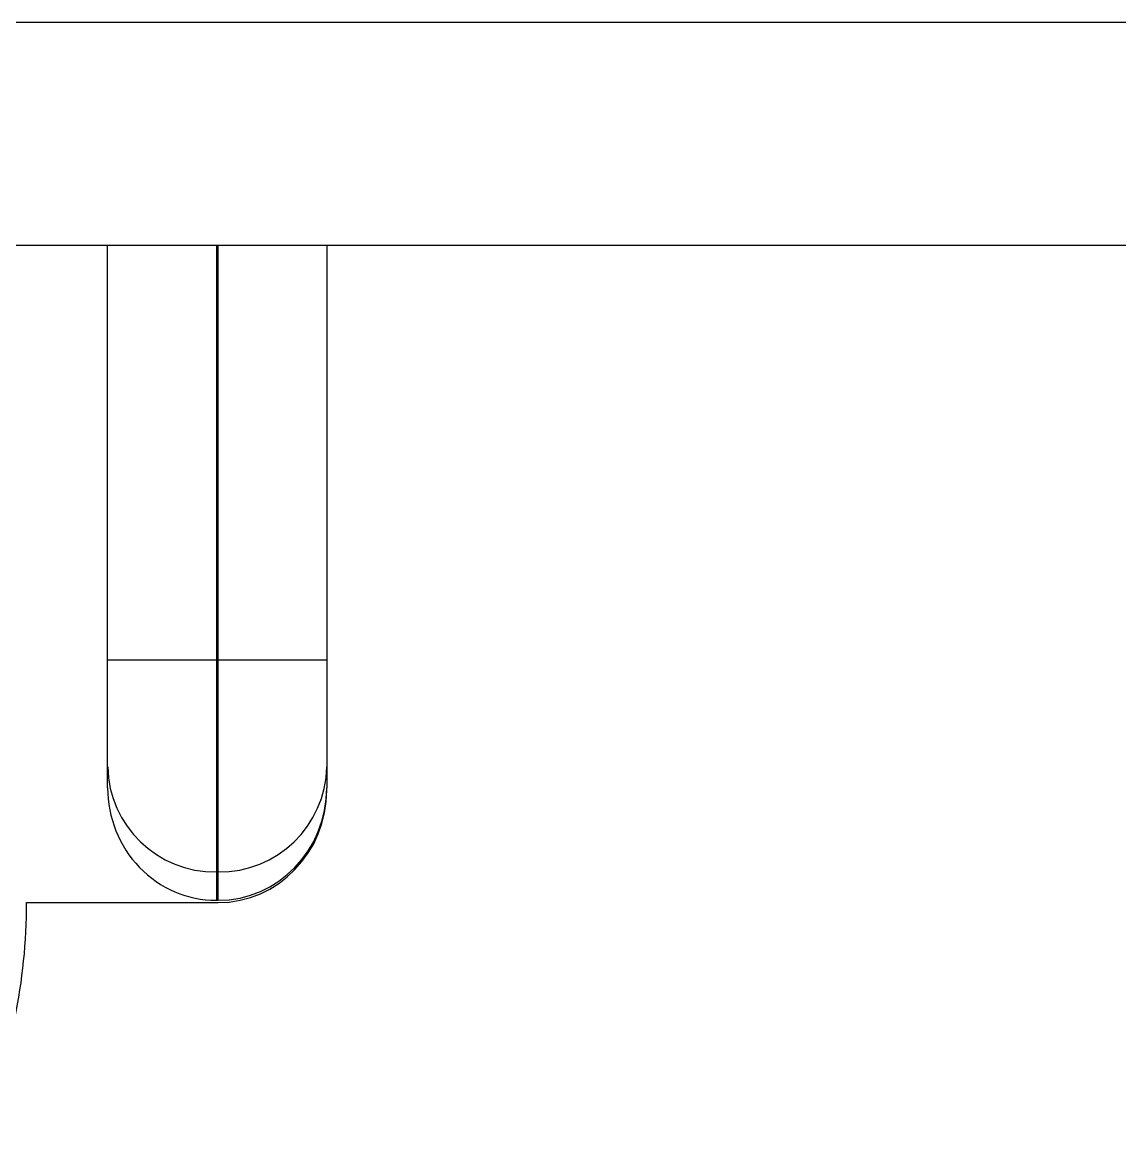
# Model space of a CAD drawing. Header units: millimetres. Extents: x 12 to 854, y 4 to 555.
# Drawn here: x 174.64 to 185.24, y 248.36 to 259.06 of the extents above; entities that cross this region are included whole.
import ezdxf

# ---------------------------------------------------------------- set-up
doc = ezdxf.new("R2010")
doc.units = ezdxf.units.MM

msp = doc.modelspace()

# ---------------------------------------------------------------- linework, layer by layer
at = {"color": 7, "linetype": 'Continuous', "lineweight": 25}
for p, q in [((150.064, 259.062), (188.164, 259.062)), ((147.242, 256.907), (190.987, 256.907)), ((175.464, 252.898), (175.464, 256.907)), ((176.514, 256.907), (176.514, 252.898)), ((176.531, 252.898), (176.531, 256.907)), ((177.581, 256.907), (177.581, 252.898)), ((176.514, 252.898), (175.464, 252.898)), ((175.464, 251.867), (175.464, 252.898)), ((176.514, 252.898), (176.531, 252.898)), ((176.514, 252.898), (176.514, 250.853)), ((176.531, 250.853), (176.531, 252.898)), ((177.581, 252.898), (176.531, 252.898)), ((177.581, 252.898), (177.581, 251.867)), ((175.464, 251.666), (175.464, 251.867)), ((177.581, 251.867), (177.581, 251.666)), ((177.581, 251.644), (177.581, 251.666)), ((176.531, 250.853), (176.514, 250.853)), ((176.514, 250.853), (176.514, 250.579)), ((176.531, 250.579), (176.531, 250.853)), ((174.681, 250.557), (176.531, 250.557)), ((176.514, 250.579), (176.531, 250.579))]:
    msp.add_line(p, q, dxfattribs=at)
for centre, radius, start, end in [((176.497, 251.886), 1.032, 181.0102, 270.9758), ((176.549, 251.886), 1.032, 269.0242, 358.9898), ((169.114, 250.557), 5.567, 336.777, 0)]:
    msp.add_arc(centre, radius, start, end, dxfattribs=at)
for centre, major_axis, start_param, end_param in [((176.514, 251.666), (0, 1.087), 1.570796, 3.141593), ((176.531, 251.666), (0, -1.087), 0, 1.570796), ((176.531, 251.644), (0, -1.087), 0, 1.570796)]:
    msp.add_ellipse(centre, major_axis=major_axis, ratio=0.965926, start_param=start_param, end_param=end_param, dxfattribs=at)

doc.saveas('drawing.dxf')
